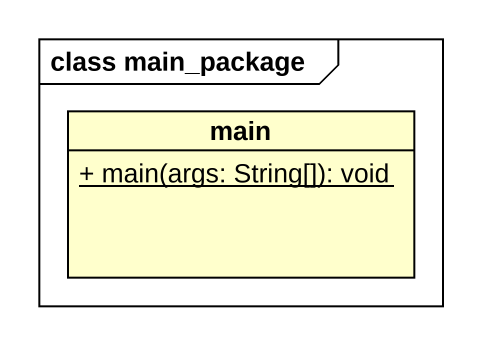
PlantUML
@startuml
mainframe class main_package
hide circle
hide empty members
skinparam classAttributeIconSize 0
class main {
  {static} + main(args: String[]): void
}
@enduml
